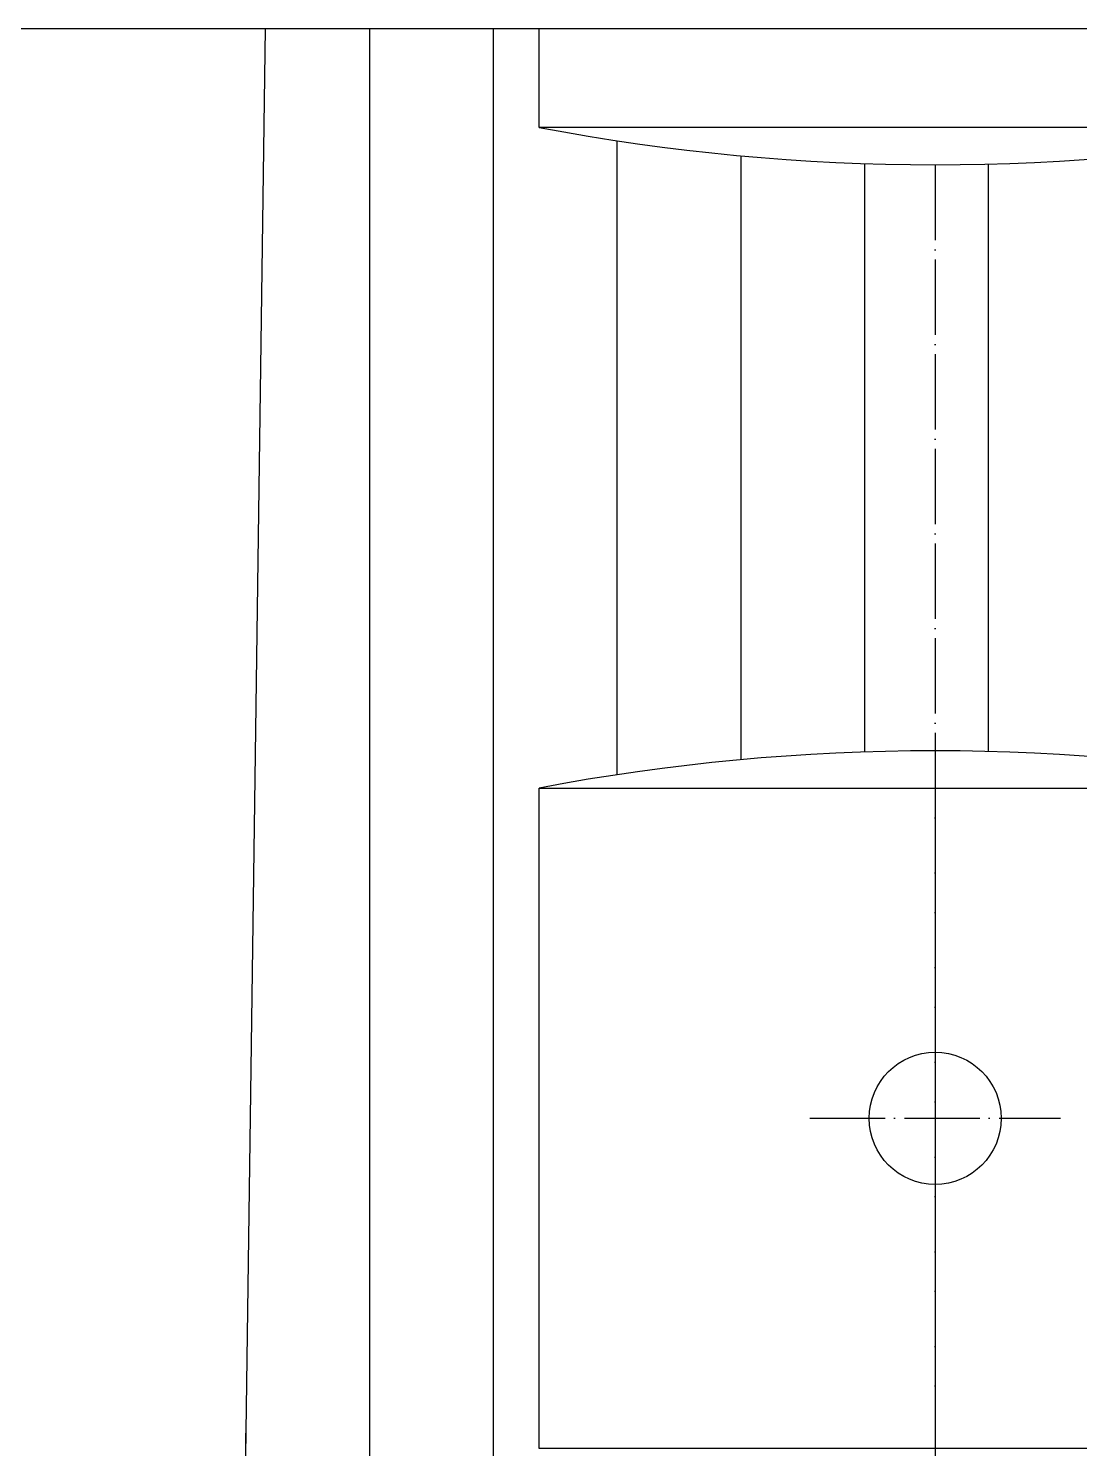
# Model space of a CAD drawing. Header units: inches. Extents: x -246336 to 136055, y -106871 to 69513.
# Drawn here: x -163464.8 to -163130.4, y -41123.9 to -40672.4 of the extents above; entities that cross this region are included whole.
import ezdxf

# ---------------------------------------------------------------- set-up
doc = ezdxf.new("R2010")
doc.units = ezdxf.units.IN
doc.header["$MEASUREMENT"] = 0
doc.linetypes.add('ACAD_ISO04W100', pattern=[30, 24, -3, 0, -3])
doc.layers.add('DTam', color=1, linetype='ACAD_ISO04W100')

msp = doc.modelspace()

# ---------------------------------------------------------------- hatches: boundary and pattern name
h = msp.add_hatch()
h.set_pattern_fill('ANSI31', color=8, scale=315, angle=45, style=0)
h.set_pattern_definition([(90, (-164891.877, -45110.658), (-39.375, 7e-15), [])])
h.paths.add_polyline_path([(-162963.221, -40672.358), (-163050.332, -40672.358), (-163050.332, -40703.858, -0.0469045), (-163176.332, -40715.704), (-163176.332, -40902.012, -0.0469045), (-163050.332, -40913.858), (-163050.332, -41123.858, -0.0469045), (-163176.332, -41135.704), (-163176.332, -41316.762, -0.0469045), (-163050.332, -41328.608), (-163050.332, -41381.108), (-162953.476, -41381.108)])
h.paths.add_polyline_path([(-163302.332, -40913.858, -0.0469045), (-163176.332, -40902.012), (-163176.332, -40715.704, -0.0469045), (-163302.332, -40703.858), (-163302.332, -40672.358), (-163389.472, -40672.358), (-163399.199, -41381.108), (-163302.332, -41381.108), (-163302.332, -41328.608, -0.0469045), (-163176.332, -41316.762), (-163176.332, -41135.704, -0.0469045), (-163302.332, -41123.858)])

# ---------------------------------------------------------------- linework, layer by layer
for p, q in [((-164982.332, -40672.358), (-162420.332, -40672.358)), ((-163389.472, -40672.358), (-163399.199, -41381.108)), ((-163302.332, -40703.858), (-163302.332, -40672.358)), ((-163050.332, -40703.858), (-163302.332, -40703.858)), ((-163302.332, -41123.858), (-163302.332, -40913.858)), ((-163302.332, -40913.858), (-163050.332, -40913.858)), ((-163176.332, -40966.358), (-163176.332, -41071.358)), ((-163050.332, -41123.858), (-163302.332, -41123.858))]:
    msp.add_line(p, q)
msp.add_circle((-163176.332, -41018.858), 21)
for centre, start, end in [((-163176.332, -40039.681), 259.258143, 280.741857), ((-163176.332, -41578.034), 79.258143, 100.741857)]:
    msp.add_arc(centre, 676.022, start, end)
at = {"layer": 'DTam'}
for p, q in [((-163176.332, -40715.704), (-163176.332, -41316.762)), ((-163176.332, -40913.858), (-163176.332, -41123.858)), ((-163216.232, -41018.858), (-163136.432, -41018.858))]:
    msp.add_line(p, q, dxfattribs=at)

doc.saveas('drawing.dxf')
